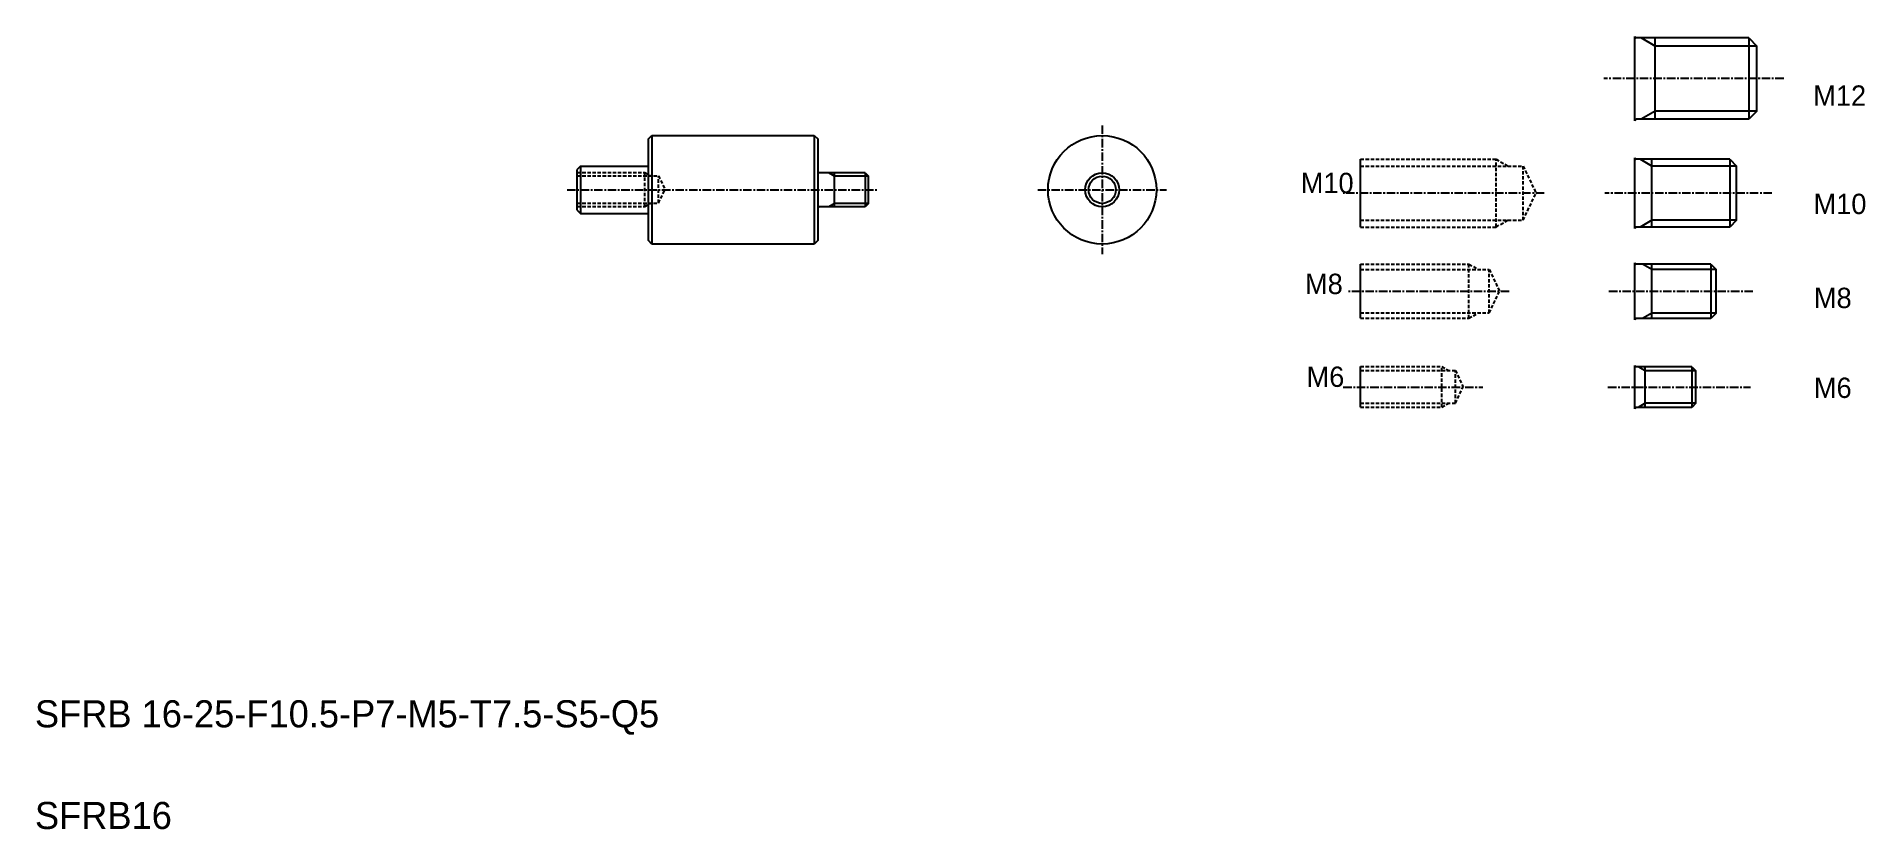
# Model space of a CAD drawing. Extents: x 10 to 280, y 10 to 127.
import ezdxf

# ---------------------------------------------------------------- set-up
doc = ezdxf.new("R2010")
doc.units = 0
doc.linetypes.add('CENTER', pattern=[2, 1.25, -0.25, 0.25, -0.25])
doc.linetypes.add('DASHED', pattern=[0.75, 0.5, -0.25])
doc.layers.get('0').update_dxf_attribs({"linetype": 'CONTINUOUS'})
doc.layers.add('CENTER', color=1, linetype='CENTER')

msp = doc.modelspace()

# ---------------------------------------------------------------- linework, layer by layer
at = {"color": 7, "linetype": 'CONTINUOUS'}
for p, q in [((246.2, 114.51), (246.2, 126.91)), ((263, 126.71), (246.4, 126.71)), ((249.2, 114.71), (249.2, 126.71)), ((263, 126.71), (263, 114.71)), ((263, 126.71), (264.2, 125.51)), ((264.2, 115.91), (264.2, 125.51)), ((263, 114.71), (246.4, 114.71)), ((264.2, 115.91), (263, 114.71)), ((100.56, 111.81), (101.06, 112.31)), ((100.56, 96.81), (100.56, 111.81)), ((101.06, 112.31), (101.06, 96.31)), ((101.06, 112.31), (125.06, 112.31)), ((125.06, 112.31), (125.06, 96.31)), ((125.06, 112.31), (125.56, 111.81)), ((125.56, 111.81), (125.56, 96.81)), ((101.06, 108.06), (101.06, 108.06)), ((205.7, 98.82), (205.7, 108.82)), ((246.2, 98.62), (246.2, 109.02)), ((260.2, 108.82), (246.4, 108.82)), ((248.7, 98.82), (248.7, 108.82)), ((260.2, 108.82), (260.2, 98.82)), ((260.2, 108.82), (261.2, 107.82)), ((90.56, 107.81), (90.06, 107.31)), ((90.06, 101.31), (90.06, 107.31)), ((90.56, 107.81), (90.56, 100.81)), ((90.56, 107.81), (100.36, 107.81)), ((132.56, 106.81), (125.76, 106.81)), ((128.06, 101.81), (128.06, 106.81)), ((132.56, 106.81), (132.56, 101.81)), ((132.56, 106.81), (133.06, 106.31)), ((133.06, 102.31), (133.06, 106.31)), ((261.2, 99.82), (261.2, 107.82)), ((101.06, 104.31), (101.06, 104.31)), ((90.06, 101.31), (90.56, 100.81)), ((90.56, 100.81), (100.36, 100.81)), ((132.56, 101.81), (125.76, 101.81)), ((133.06, 102.31), (132.56, 101.81)), ((260.2, 98.82), (246.4, 98.82)), ((261.2, 99.82), (260.2, 98.82)), ((101.06, 96.31), (100.56, 96.81)), ((125.06, 96.31), (101.06, 96.31)), ((125.56, 96.81), (125.06, 96.31)), ((205.7, 85.35), (205.7, 93.35)), ((246.2, 85.13), (246.2, 93.53)), ((257.4, 93.33), (246.4, 93.33)), ((248.7, 85.33), (248.7, 93.33)), ((257.4, 93.33), (257.4, 85.33)), ((257.4, 93.33), (258.2, 92.53)), ((258.2, 86.13), (258.2, 92.53)), ((257.4, 85.33), (246.4, 85.33)), ((258.2, 86.13), (257.4, 85.33)), ((246.2, 72.01), (246.2, 78.41)), ((205.7, 72.24), (205.7, 78.24)), ((254.6, 78.21), (246.4, 78.21)), ((247.7, 72.21), (247.7, 78.21)), ((254.6, 78.21), (254.6, 72.21)), ((254.6, 78.21), (255.2, 77.61)), ((255.2, 72.81), (255.2, 77.61)), ((254.6, 72.21), (246.4, 72.21)), ((255.2, 72.81), (254.6, 72.21))]:
    msp.add_line(p, q, dxfattribs=at)
at = {"color": 3, "linetype": 'CONTINUOUS'}
for p, q in [((249.2, 125.51), (247.12, 126.71)), ((264.2, 125.51), (249.2, 125.51)), ((249.2, 115.91), (247.12, 114.71)), ((264.2, 115.91), (249.2, 115.91)), ((248.7, 107.82), (246.96, 108.82)), ((133.06, 106.31), (128.06, 106.31)), ((261.2, 107.82), (248.7, 107.82)), ((133.06, 102.31), (128.06, 102.31)), ((248.7, 99.82), (246.96, 98.82)), ((261.2, 99.82), (248.7, 99.82)), ((248.7, 92.53), (247.31, 93.33)), ((258.2, 92.53), (248.7, 92.53)), ((248.7, 86.13), (247.31, 85.33)), ((258.2, 86.13), (248.7, 86.13)), ((247.7, 77.61), (246.66, 78.21)), ((247.7, 77.61), (247.18, 77.91)), ((255.2, 77.61), (247.7, 77.61)), ((247.7, 72.81), (246.66, 72.21)), ((255.2, 72.81), (247.7, 72.81))]:
    msp.add_line(p, q, dxfattribs=at)
at = {"color": 3, "linetype": 'DASHED'}
for p, q in [((205.7, 108.82), (225.7, 108.82)), ((225.7, 98.82), (225.7, 108.82)), ((225.7, 108.82), (227.43, 107.82)), ((90.06, 106.86), (100.06, 106.86)), ((90.06, 106.36), (102.06, 106.36)), ((100.06, 101.86), (100.06, 106.86)), ((100.06, 106.86), (100.93, 106.36)), ((102.06, 102.36), (102.06, 106.36)), ((102.06, 106.36), (103.02, 104.36)), ((205.7, 107.82), (229.7, 107.82)), ((229.7, 99.82), (229.7, 107.82)), ((229.7, 107.82), (231.6, 103.82)), ((102.06, 102.36), (103.02, 104.36)), ((229.7, 99.82), (231.6, 103.82)), ((90.06, 102.36), (102.06, 102.36)), ((90.06, 101.86), (100.06, 101.86)), ((100.06, 101.86), (100.93, 102.36)), ((205.7, 99.82), (229.7, 99.82)), ((205.7, 98.82), (225.7, 98.82)), ((225.7, 98.82), (227.43, 99.82)), ((205.7, 93.35), (221.7, 93.35)), ((205.7, 92.55), (224.7, 92.55)), ((221.7, 85.35), (221.7, 93.35)), ((221.7, 93.35), (223.08, 92.55)), ((224.7, 86.15), (224.7, 92.55)), ((224.7, 92.55), (226.22, 89.35)), ((224.7, 86.15), (226.22, 89.35)), ((205.7, 86.15), (224.7, 86.15)), ((205.7, 85.35), (221.7, 85.35)), ((221.7, 85.35), (223.08, 86.15)), ((205.7, 78.24), (217.7, 78.24)), ((205.7, 77.64), (219.7, 77.64)), ((217.7, 78.24), (218.74, 77.64)), ((217.7, 72.24), (217.7, 78.24)), ((219.7, 72.84), (219.7, 77.64)), ((219.7, 77.64), (220.84, 75.24)), ((219.7, 72.84), (220.84, 75.24)), ((205.7, 72.84), (219.7, 72.84)), ((205.7, 72.24), (217.7, 72.24)), ((217.7, 72.24), (218.74, 72.84))]:
    msp.add_line(p, q, dxfattribs=at)
at = {"color": 3}
for p, q in [((128.06, 106.31), (127.2, 106.81)), ((128.06, 102.31), (127.2, 101.81))]:
    msp.add_line(p, q, dxfattribs=at)
at = {"color": 7, "linetype": 'CONTINUOUS'}
for radius in [8, 2.5]:
    msp.add_circle((167.56, 104.31), radius, dxfattribs=at)
at = {"color": 3, "linetype": 'CONTINUOUS'}
msp.add_circle((167.56, 104.31), 2, dxfattribs=at)
at = {"color": 7, "linetype": 'CONTINUOUS'}
for centre, start, end in [((246.4, 126.91), 180, 270), ((246.4, 114.51), 90, 180), ((100.36, 108.01), 270, 0), ((246.4, 109.02), 180, 270), ((125.76, 107.01), 180, 270), ((100.36, 100.61), 0, 90), ((125.76, 101.61), 90, 180), ((246.4, 98.62), 90, 180), ((246.4, 93.53), 180, 270), ((246.4, 85.13), 90, 180), ((246.4, 78.41), 180, 270), ((246.4, 72.01), 90, 180)]:
    msp.add_arc(centre, 0.2, start, end, dxfattribs=at)
at = {"layer": 'CENTER', "color": 1, "linetype": 'CENTER'}
for p, q in [((268.17, 120.71), (241.6, 120.71)), ((167.56, 113.81), (167.56, 94.81)), ((88.56, 104.31), (134.56, 104.31)), ((158.06, 104.31), (177.06, 104.31)), ((232.81, 103.82), (203.15, 103.82)), ((266.42, 103.82), (241.78, 103.82)), ((227.66, 89.33), (203.68, 89.33)), ((263.62, 89.33), (242.22, 89.33)), ((203.14, 75.21), (223.76, 75.21)), ((242.22, 75.21), (263.27, 75.21))]:
    msp.add_line(p, q, dxfattribs=at)

# ---------------------------------------------------------------- texts
at = {"color": 7, "linetype": 'CONTINUOUS'}
for s, height, p in [('M12', 3, (272.53, 116.71)), ('M10', 3, (196.87, 103.82)), ('M10', 3, (272.58, 100.73)), ('M8', 3, (197.5, 88.93)), ('M8', 3, (272.63, 86.86)), ('M6', 3, (197.73, 75.23)), ('M6', 3, (272.63, 73.6)), ('SFRB 16-25-F10.5-P7-M5-T7.5-S5-Q5', 4, (10, 25)), ('SFRB16', 4, (10, 10))]:
    msp.add_text(s, height=height, dxfattribs=at).set_placement(p)

doc.saveas('drawing.dxf')
